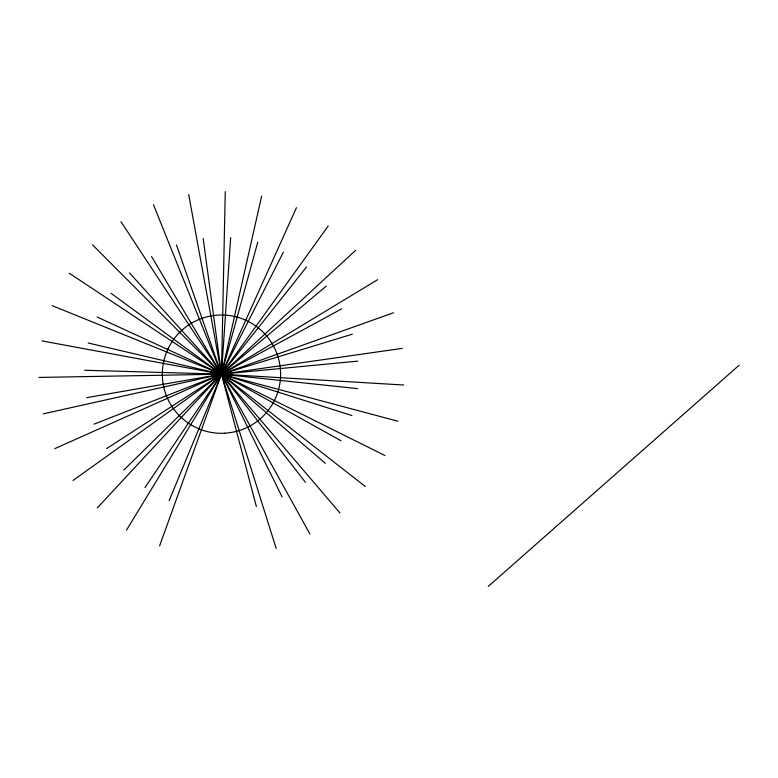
<?xml version="1.0" encoding="UTF-8"?>
<svg xmlns="http://www.w3.org/2000/svg" width="778" height="778" viewBox="0 0 778 778"><rect width="100%" height="100%" fill="white"/><g stroke="black" fill="none" stroke-linecap="round" stroke-linejoin="round"><path stroke-width="1.17" d="M225.26 191.612L221.467 374.169L256.351 506.497M230.658 237.621L221.467 374.169L159.578 545.952M261.661 196.056L221.467 374.169L169.157 500.624M257.751 242.211L221.467 374.169L126.503 530.119M166.638 351.987L166.706 351.812A59.138 59.138 0 0 1 167.591 349.76L167.902 349.089M296.437 207.677L221.467 374.169L144.941 487.621M274.381 400.582L274.41 400.524A59.138 59.138 0 0 1 273.341 402.557L272.981 403.208A58.934 58.934 0 0 1 268.079 410.57L268.04 410.619A59.138 59.138 0 0 1 266.63 412.35L266.144 412.914A58.934 58.934 0 0 1 259.862 419.148L259.813 419.186A59.138 59.138 0 0 1 258.092 420.597L257.508 421.054M283.387 252.121L221.467 374.169L97.25 507.995M172.181 341.474L172.278 341.318A59.138 59.138 0 0 1 173.552 339.49L173.99 338.897A58.875 58.875 0 0 1 179.708 332.284L179.825 332.157A59.138 59.138 0 0 1 181.439 330.621L181.994 330.125A58.875 58.875 0 0 1 188.879 324.815L189.054 324.689A59.138 59.138 0 0 1 190.941 323.502L191.583 323.123M328.199 226.019L221.467 374.169L123.809 470.048M306.532 266.961L221.467 374.169L73.015 480.473M355.653 250.331L221.467 374.169L106.615 448.595M488.273 586.388L739.1 365.252M326.235 286.119L221.467 374.169L54.761 448.663M377.69 279.642L221.467 374.169L94.06 424.146M250.049 425.936L250.098 425.916A59.138 59.138 0 0 1 248.085 426.976L247.414 427.307A59.138 59.138 0 0 1 236.998 431.226L236.279 431.42M341.717 308.837L221.467 374.169L43.237 413.857M199.44 319.281L199.586 319.213A59.138 59.138 0 0 1 201.677 318.435L202.377 318.192A58.885 58.885 0 0 1 210.848 315.985L211.003 315.956A59.138 59.138 0 0 1 213.201 315.605L213.94 315.508A58.895 58.895 0 0 1 222.693 315.032L222.839 315.041A59.138 59.138 0 0 1 225.066 315.129L225.805 315.187M393.425 312.775L221.467 374.169L86.65 397.675M352.346 334.18L221.467 374.169L38.9 377.437M402.226 348.379L221.467 374.169L84.666 370.26M357.695 361.148L221.467 374.169L41.924 340.89M224.813 433.21L224.55 433.229A59.138 59.138 0 0 1 222.323 433.297L221.574 433.307A58.817 58.817 0 0 1 212.939 432.694L212.686 432.656A59.138 59.138 0 0 1 210.488 432.276L209.759 432.14A58.817 58.817 0 0 1 201.483 429.826L201.191 429.719A59.138 59.138 0 0 1 199.11 428.921L198.419 428.629M403.733 385.022L221.467 374.169L88.206 343.001M357.549 388.63L221.467 374.169L52.204 305.676M397.889 421.219L221.467 374.169L97.124 317.006M351.919 415.53L221.467 374.169L69.3 273.234M384.925 455.529L221.467 374.169L111.05 293.306M248.542 321.586L247.881 321.256A59.138 59.138 0 0 0 245.867 320.293L245.751 320.235A58.904 58.904 0 0 0 237.494 317.239L236.784 317.045A59.138 59.138 0 0 0 234.616 316.5L234.479 316.471A58.895 58.895 0 0 0 225.756 315.178M341.017 440.766L221.467 374.169L92.543 244.866M190.707 424.681L190.503 424.555A59.138 59.138 0 0 1 188.626 423.349L188.004 422.931M365.368 486.551L221.467 374.169L129.44 272.874M258.5 328.053L257.917 327.596A59.138 59.138 0 0 0 256.137 326.254L256.04 326.176A58.904 58.904 0 0 0 248.503 321.567M325.292 463.318L221.467 374.169L120.979 221.711M181.235 417.514L181.06 417.358A59.138 59.138 0 0 1 179.465 415.802L178.94 415.267A58.836 58.836 0 0 1 173.377 408.596L173.251 408.411A59.138 59.138 0 0 1 171.996 406.573L171.588 405.951A58.846 58.846 0 0 1 167.464 398.297L167.377 398.093A59.138 59.138 0 0 1 166.521 396.041L166.249 395.35M340.005 513.042L221.467 374.169L151.535 256.526M305.384 482.263L221.467 374.169L153.47 204.702M309.868 533.932L221.467 374.169L176.45 244.924M273.593 346.229L273.234 345.578A59.138 59.138 0 0 0 272.125 343.643L272.067 343.555A58.914 58.914 0 0 0 266.961 336.378L266.484 335.814A59.138 59.138 0 0 0 265.006 334.141L264.928 334.054A58.904 58.904 0 0 0 258.422 328.005M282.093 496.86L221.467 374.169L188.704 194.539M276.151 548.373L221.467 374.169L203.184 238.535M278.125 357.199L277.902 356.489A59.138 59.138 0 0 0 277.201 354.379L277.163 354.282A58.914 58.914 0 0 0 273.574 346.191M163.127 383.894L163.254 384.624A59.138 59.138 0 0 0 163.691 386.812L163.74 387.016A58.846 58.846 0 0 0 166.268 395.399M280.012 365.816L280.022 365.903A59.138 59.138 0 0 1 280.294 368.12L280.372 368.86A58.924 58.924 0 0 1 280.498 377.68L280.498 377.768A59.138 59.138 0 0 1 280.323 379.985L280.245 380.724A58.924 58.924 0 0 1 278.612 389.36L278.592 389.486A59.138 59.138 0 0 1 277.97 391.626L277.746 392.336A58.924 58.924 0 0 1 274.43 400.437M162.33 375.22L162.33 375.015A59.138 59.138 0 0 1 162.339 372.788L162.359 372.049A58.865 58.865 0 0 1 163.312 363.384L163.351 363.19A59.138 59.138 0 0 1 163.808 361.011L163.973 360.282A58.865 58.865 0 0 1 166.628 352.035M278.125 357.248A58.924 58.924 0 0 1 280.012 365.854M257.537 421.034A58.934 58.934 0 0 1 250.127 425.887M236.405 431.362A58.934 58.934 0 0 1 224.93 433.161M198.546 428.668A58.817 58.817 0 0 1 190.824 424.72M188.179 423.008A58.817 58.817 0 0 1 181.41 417.591M167.863 349.186A58.865 58.865 0 0 1 172.142 341.581M163.156 384.011A58.846 58.846 0 0 1 162.359 375.336M191.495 323.191A58.875 58.875 0 0 1 199.353 319.34"/></g></svg>
